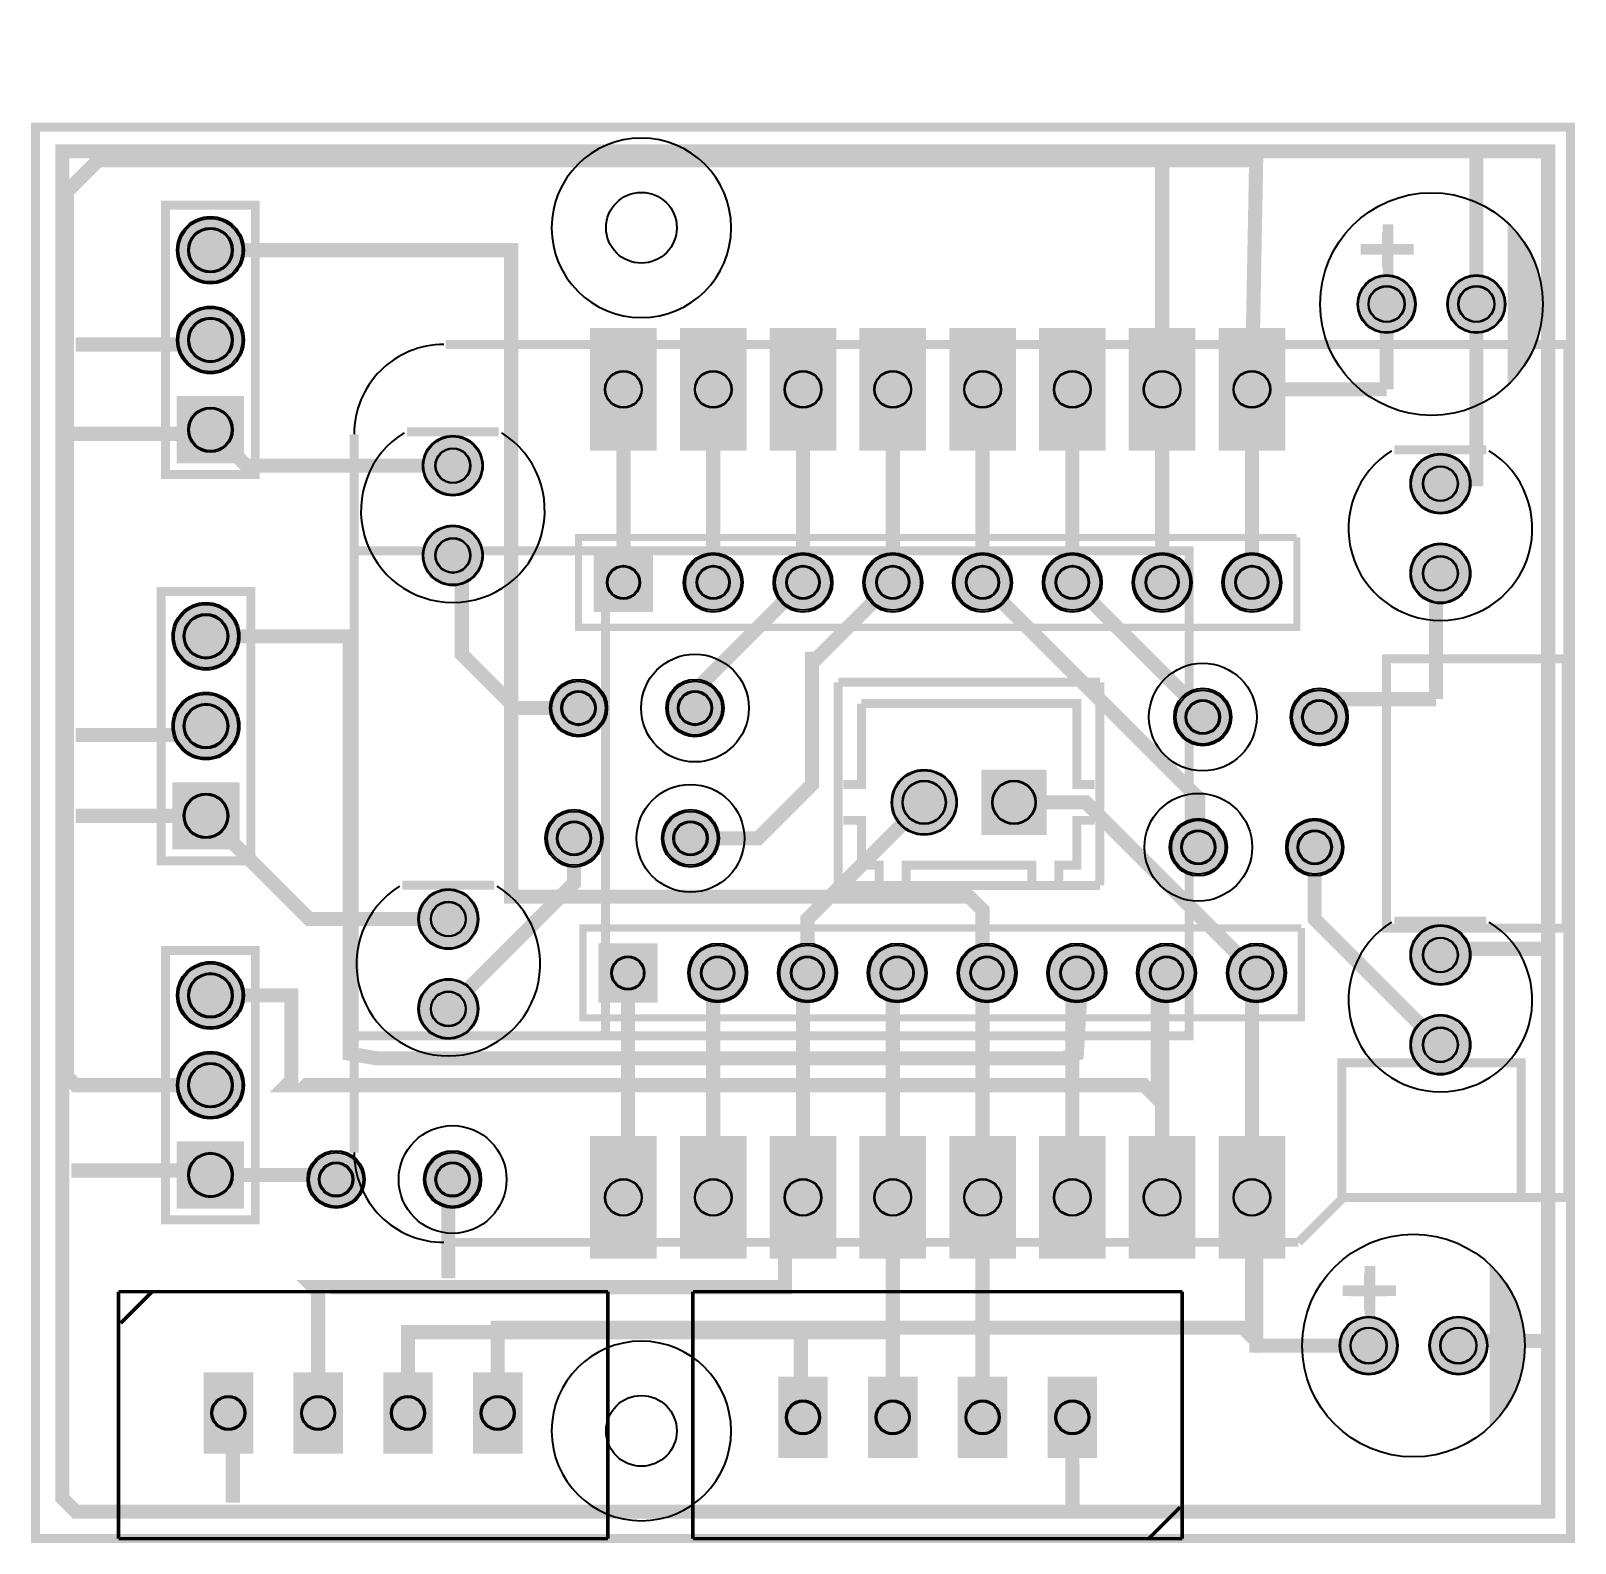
# Model space of a CAD drawing. Header units: millimetres. Extents: x -0.5 to 43.2, y 35.9 to 78.7.
import ezdxf

# ---------------------------------------------------------------- set-up
doc = ezdxf.new("R2010")
doc.units = ezdxf.units.MM
for name, color, linetype, true_color in [('BoardOutLine', 7, 'Continuous', 0xff00ff), ('BottomLayer', 7, 'Continuous', 0x0000ff), ('BottomSolderMaskLayer', 7, 'Continuous', 0xaa00ff), ('Document', 7, 'Continuous', 0xffffff), ('Multi-Layer', 7, 'Continuous', 0xc0c0c0), ('TopLayer', 7, 'Continuous', 0xff0000), ('TopSilkLayer', 7, 'Continuous', 0xffcc00), ('TopSolderMaskLayer', 7, 'Continuous', 0x800080)]:
    doc.layers.add(name, color=color, linetype=linetype, true_color=true_color)

msp = doc.modelspace()

# ---------------------------------------------------------------- hatches: boundary and pattern name
at = {"layer": 'BottomSolderMaskLayer'}
for points in [[(3.621, 72.517, 1), (5.523, 72.517, 1)], [(37.021, 70.993, 1), (38.671, 70.993, 1)], [(39.561, 70.993, 1), (41.211, 70.993, 1)], [(3.621, 69.977, 1), (5.523, 69.977, 1)], [(15.313, 66.843), (15.313, 70.317), (17.199, 70.317), (17.199, 66.843)], [(17.853, 66.843), (17.853, 70.317), (19.739, 70.317), (19.739, 66.843)], [(20.393, 66.843), (20.393, 70.317), (22.279, 70.317), (22.279, 66.843)], [(22.933, 66.843), (22.933, 70.317), (24.819, 70.317), (24.819, 66.843)], [(25.473, 66.843), (25.473, 70.317), (27.359, 70.317), (27.359, 66.843)], [(28.013, 66.843), (28.013, 70.317), (29.899, 70.317), (29.899, 66.843)], [(30.553, 66.843), (30.553, 70.317), (32.439, 70.317), (32.439, 66.843)], [(33.093, 66.843), (33.093, 70.317), (34.979, 70.317), (34.979, 66.843)], [(3.621, 66.486), (3.621, 68.388), (5.523, 68.388), (5.523, 66.486)], [(10.579, 66.421, 1), (12.281, 66.421, 1)], [(38.519, 65.913, 1), (40.221, 65.913, 1)], [(10.579, 63.881, 1), (12.281, 63.881, 1)], [(38.519, 63.373, 1), (40.221, 63.373, 1)], [(15.418, 63.957), (17.094, 63.957), (17.094, 62.281), (15.418, 62.281)], [(17.958, 63.119, 1), (19.634, 63.119, 1)], [(20.498, 63.119, 1), (22.174, 63.119, 1)], [(23.038, 63.119, 1), (24.714, 63.119, 1)], [(25.578, 63.119, 1), (27.254, 63.119, 1)], [(28.118, 63.119, 1), (29.794, 63.119, 1)], [(30.658, 63.119, 1), (32.334, 63.119, 1)], [(33.198, 63.119, 1), (34.874, 63.119, 1)], [(3.494, 61.595, 1), (5.396, 61.595, 1)], [(14.173, 59.563, 1), (15.799, 59.563, 1)], [(17.468, 59.563, 1), (19.093, 59.563, 1)], [(3.494, 59.055, 1), (5.396, 59.055, 1)], [(31.834, 59.309, 1), (33.459, 59.309, 1)], [(35.128, 59.309, 1), (36.754, 59.309, 1)], [(23.84, 56.896, 1), (25.69, 56.896, 1)], [(26.38, 57.821), (28.23, 57.821), (28.23, 55.971), (26.38, 55.971)], [(3.494, 55.564), (3.494, 57.466), (5.396, 57.466), (5.396, 55.564)], [(14.046, 55.88, 1), (15.672, 55.88, 1)], [(17.341, 55.88, 1), (18.966, 55.88, 1)], [(31.707, 55.626, 1), (33.332, 55.626, 1)], [(35.001, 55.626, 1), (36.627, 55.626, 1)], [(10.452, 53.594, 1), (12.154, 53.594, 1)], [(38.519, 52.578, 1), (40.221, 52.578, 1)], [(15.545, 52.908), (17.221, 52.908), (17.221, 51.232), (15.545, 51.232)], [(18.085, 52.07, 1), (19.761, 52.07, 1)], [(20.625, 52.07, 1), (22.301, 52.07, 1)], [(23.165, 52.07, 1), (24.841, 52.07, 1)], [(25.705, 52.07, 1), (27.381, 52.07, 1)], [(28.245, 52.07, 1), (29.921, 52.07, 1)], [(30.785, 52.07, 1), (32.461, 52.07, 1)], [(33.325, 52.07, 1), (35.001, 52.07, 1)], [(3.621, 51.435, 1), (5.523, 51.435, 1)], [(10.452, 51.054, 1), (12.154, 51.054, 1)], [(38.519, 50.038, 1), (40.221, 50.038, 1)], [(3.621, 48.895, 1), (5.523, 48.895, 1)], [(3.621, 45.404), (3.621, 47.306), (5.523, 47.306), (5.523, 45.404)], [(17.199, 47.457), (17.199, 43.983), (15.313, 43.983), (15.313, 47.457)], [(19.739, 47.457), (19.739, 43.983), (17.853, 43.983), (17.853, 47.457)], [(22.279, 47.457), (22.279, 43.983), (20.393, 43.983), (20.393, 47.457)], [(24.819, 47.457), (24.819, 43.983), (22.933, 43.983), (22.933, 47.457)], [(27.359, 47.457), (27.359, 43.983), (25.473, 43.983), (25.473, 47.457)], [(29.899, 47.457), (29.899, 43.983), (28.013, 43.983), (28.013, 47.457)], [(32.439, 47.457), (32.439, 43.983), (30.553, 43.983), (30.553, 47.457)], [(34.979, 47.457), (34.979, 43.983), (33.093, 43.983), (33.093, 47.457)], [(7.315, 46.228, 1), (8.941, 46.228, 1)], [(10.61, 46.228, 1), (12.235, 46.228, 1)], [(36.513, 41.529, 1), (38.163, 41.529, 1)], [(39.053, 41.529, 1), (40.703, 41.529, 1)], [(4.379, 40.775), (5.781, 40.775), (5.781, 38.473), (4.379, 38.473)], [(6.919, 40.775), (8.321, 40.775), (8.321, 38.473), (6.919, 38.473)], [(9.459, 40.775), (10.861, 40.775), (10.861, 38.473), (9.459, 38.473)], [(11.999, 40.775), (13.401, 40.775), (13.401, 38.473), (11.999, 38.473)], [(22.037, 38.346), (20.635, 38.346), (20.635, 40.648), (22.037, 40.648)], [(24.577, 38.346), (23.175, 38.346), (23.175, 40.648), (24.577, 40.648)], [(27.117, 38.346), (25.715, 38.346), (25.715, 40.648), (27.117, 40.648)], [(29.657, 38.346), (28.255, 38.346), (28.255, 40.648), (29.657, 40.648)]]:
    msp.add_hatch(color=256, dxfattribs=at).paths.add_polyline_path(points)
at = {"layer": 'Document'}
for points in [[(37.735, 71.745), (37.735, 73.245), (38.035, 73.245), (38.035, 71.745)], [(37.116, 72.693), (38.616, 72.693), (38.616, 72.393), (37.116, 72.393)], [(37.227, 42.281), (37.227, 43.781), (37.527, 43.781), (37.527, 42.281)], [(36.608, 43.229), (38.108, 43.229), (38.108, 42.929), (36.608, 42.929)]]:
    msp.add_hatch(color=256, dxfattribs=at).paths.add_polyline_path(points)
at = {"layer": 'Multi-Layer'}
for points in [[(3.672, 72.517, 1), (5.472, 72.517, 1)], [(37.046, 70.993, 1), (38.646, 70.993, 1)], [(39.586, 70.993, 1), (41.186, 70.993, 1)], [(3.672, 69.977, 1), (5.472, 69.977, 1)], [(15.342, 66.934), (15.342, 70.226), (17.17, 70.226), (17.17, 66.934)], [(17.882, 66.934), (17.882, 70.226), (19.71, 70.226), (19.71, 66.934)], [(20.422, 66.934), (20.422, 70.226), (22.25, 70.226), (22.25, 66.934)], [(22.962, 66.934), (22.962, 70.226), (24.79, 70.226), (24.79, 66.934)], [(25.502, 66.934), (25.502, 70.226), (27.33, 70.226), (27.33, 66.934)], [(28.042, 66.934), (28.042, 70.226), (29.87, 70.226), (29.87, 66.934)], [(30.582, 66.934), (30.582, 70.226), (32.41, 70.226), (32.41, 66.934)], [(33.122, 66.934), (33.122, 70.226), (34.95, 70.226), (34.95, 66.934)], [(3.672, 66.537), (3.672, 68.337), (5.472, 68.337), (5.472, 66.537)], [(10.604, 66.421, 1), (12.255, 66.421, 1)], [(38.545, 65.913, 1), (40.196, 65.913, 1)], [(10.604, 63.881, 1), (12.255, 63.881, 1)], [(15.469, 63.906), (17.043, 63.906), (17.043, 62.332), (15.469, 62.332)], [(18.009, 63.119, 1), (19.583, 63.119, 1)], [(20.549, 63.119, 1), (22.123, 63.119, 1)], [(23.089, 63.119, 1), (24.663, 63.119, 1)], [(25.629, 63.119, 1), (27.203, 63.119, 1)], [(28.169, 63.119, 1), (29.743, 63.119, 1)], [(30.709, 63.119, 1), (32.283, 63.119, 1)], [(33.249, 63.119, 1), (34.823, 63.119, 1)], [(38.545, 63.373, 1), (40.196, 63.373, 1)], [(3.545, 61.595, 1), (5.345, 61.595, 1)], [(14.224, 59.563, 1), (15.748, 59.563, 1)], [(17.518, 59.563, 1), (19.042, 59.563, 1)], [(3.545, 59.055, 1), (5.345, 59.055, 1)], [(31.885, 59.309, 1), (33.409, 59.309, 1)], [(35.179, 59.309, 1), (36.703, 59.309, 1)], [(23.865, 56.896, 1), (25.665, 56.896, 1)], [(26.405, 57.796), (28.205, 57.796), (28.205, 55.996), (26.405, 55.996)], [(3.545, 55.615), (3.545, 57.415), (5.345, 57.415), (5.345, 55.615)], [(14.097, 55.88, 1), (15.621, 55.88, 1)], [(17.391, 55.88, 1), (18.915, 55.88, 1)], [(31.758, 55.626, 1), (33.282, 55.626, 1)], [(35.052, 55.626, 1), (36.576, 55.626, 1)], [(10.477, 53.594, 1), (12.128, 53.594, 1)], [(38.545, 52.578, 1), (40.196, 52.578, 1)], [(15.596, 52.857), (17.17, 52.857), (17.17, 51.283), (15.596, 51.283)], [(18.136, 52.07, 1), (19.71, 52.07, 1)], [(20.676, 52.07, 1), (22.25, 52.07, 1)], [(23.216, 52.07, 1), (24.79, 52.07, 1)], [(25.756, 52.07, 1), (27.33, 52.07, 1)], [(28.296, 52.07, 1), (29.87, 52.07, 1)], [(30.836, 52.07, 1), (32.41, 52.07, 1)], [(33.376, 52.07, 1), (34.95, 52.07, 1)], [(3.672, 51.435, 1), (5.472, 51.435, 1)], [(10.477, 51.054, 1), (12.128, 51.054, 1)], [(38.545, 50.038, 1), (40.196, 50.038, 1)], [(3.672, 48.895, 1), (5.472, 48.895, 1)], [(3.672, 45.455), (3.672, 47.255), (5.472, 47.255), (5.472, 45.455)], [(17.17, 47.366), (17.17, 44.074), (15.342, 44.074), (15.342, 47.366)], [(19.71, 47.366), (19.71, 44.074), (17.882, 44.074), (17.882, 47.366)], [(22.25, 47.366), (22.25, 44.074), (20.422, 44.074), (20.422, 47.366)], [(24.79, 47.366), (24.79, 44.074), (22.962, 44.074), (22.962, 47.366)], [(27.33, 47.366), (27.33, 44.074), (25.502, 44.074), (25.502, 47.366)], [(29.87, 47.366), (29.87, 44.074), (28.042, 44.074), (28.042, 47.366)], [(32.41, 47.366), (32.41, 44.074), (30.582, 44.074), (30.582, 47.366)], [(34.95, 47.366), (34.95, 44.074), (33.122, 44.074), (33.122, 47.366)], [(7.366, 46.228, 1), (8.89, 46.228, 1)], [(10.66, 46.228, 1), (12.184, 46.228, 1)], [(36.538, 41.529, 1), (38.138, 41.529, 1)], [(39.078, 41.529, 1), (40.678, 41.529, 1)], [(4.43, 40.724), (5.73, 40.724), (5.73, 38.524), (4.43, 38.524)], [(6.97, 40.724), (8.27, 40.724), (8.27, 38.524), (6.97, 38.524)], [(9.51, 40.724), (10.81, 40.724), (10.81, 38.524), (9.51, 38.524)], [(12.05, 40.724), (13.35, 40.724), (13.35, 38.524), (12.05, 38.524)], [(21.986, 38.397), (20.686, 38.397), (20.686, 40.597), (21.986, 40.597)], [(24.526, 38.397), (23.226, 38.397), (23.226, 40.597), (24.526, 40.597)], [(27.066, 38.397), (25.766, 38.397), (25.766, 40.597), (27.066, 40.597)], [(29.606, 38.397), (28.306, 38.397), (28.306, 40.597), (29.606, 40.597)]]:
    msp.add_hatch(color=256, dxfattribs=at).paths.add_polyline_path(points)
at = {"layer": 'TopSilkLayer'}
for points in [[(41.275, 73.279), (41.333, 73.225), (41.39, 73.17), (41.445, 73.113), (41.499, 73.055), (41.551, 72.995), (41.602, 72.934), (41.651, 72.872), (41.699, 72.809), (41.745, 72.744), (41.789, 72.678), (41.831, 72.612), (41.872, 72.544), (41.911, 72.475), (41.948, 72.405), (41.984, 72.334), (42.017, 72.262), (42.049, 72.189), (42.079, 72.116), (42.107, 72.042), (42.133, 71.967), (42.157, 71.891), (42.179, 71.815), (42.199, 71.739), (42.218, 71.661), (42.234, 71.584), (42.248, 71.506), (42.26, 71.427), (42.27, 71.349), (42.279, 71.27), (42.285, 71.191), (42.289, 71.112), (42.291, 71.033), (42.291, 70.953), (42.289, 70.874), (42.285, 70.795), (42.279, 70.716), (42.27, 70.637), (42.26, 70.559), (42.248, 70.48), (42.234, 70.402), (42.218, 70.325), (42.199, 70.247), (42.179, 70.171), (42.157, 70.095), (42.133, 70.019), (42.107, 69.944), (42.079, 69.87), (42.049, 69.797), (42.017, 69.724), (41.984, 69.652), (41.948, 69.581), (41.911, 69.511), (41.872, 69.442), (41.831, 69.374), (41.789, 69.308), (41.745, 69.242), (41.699, 69.177), (41.651, 69.114), (41.602, 69.052), (41.551, 68.991), (41.499, 68.931), (41.445, 68.873), (41.39, 68.816), (41.333, 68.761), (41.275, 68.707)], [(40.767, 43.815), (40.825, 43.761), (40.882, 43.706), (40.937, 43.649), (40.991, 43.591), (41.043, 43.531), (41.094, 43.47), (41.143, 43.408), (41.191, 43.345), (41.237, 43.28), (41.281, 43.214), (41.323, 43.148), (41.364, 43.08), (41.403, 43.011), (41.44, 42.941), (41.476, 42.87), (41.509, 42.798), (41.541, 42.725), (41.571, 42.652), (41.599, 42.578), (41.625, 42.503), (41.649, 42.427), (41.671, 42.351), (41.691, 42.275), (41.71, 42.197), (41.726, 42.12), (41.74, 42.042), (41.752, 41.963), (41.762, 41.885), (41.771, 41.806), (41.777, 41.727), (41.781, 41.648), (41.783, 41.569), (41.783, 41.489), (41.781, 41.41), (41.777, 41.331), (41.771, 41.252), (41.762, 41.173), (41.752, 41.095), (41.74, 41.016), (41.726, 40.938), (41.71, 40.861), (41.691, 40.783), (41.671, 40.707), (41.649, 40.631), (41.625, 40.555), (41.599, 40.48), (41.571, 40.406), (41.541, 40.333), (41.509, 40.26), (41.476, 40.188), (41.44, 40.117), (41.403, 40.047), (41.364, 39.978), (41.323, 39.91), (41.281, 39.844), (41.237, 39.778), (41.191, 39.713), (41.143, 39.65), (41.094, 39.588), (41.043, 39.527), (40.991, 39.467), (40.937, 39.409), (40.882, 39.352), (40.825, 39.297), (40.767, 39.243)]]:
    msp.add_hatch(color=256, dxfattribs=at).paths.add_polyline_path(points)
at = {"layer": 'TopSolderMaskLayer'}
for points in [[(3.621, 72.517, 1), (5.523, 72.517, 1)], [(37.021, 70.993, 1), (38.671, 70.993, 1)], [(39.561, 70.993, 1), (41.211, 70.993, 1)], [(3.621, 69.977, 1), (5.523, 69.977, 1)], [(15.313, 66.843), (15.313, 70.317), (17.199, 70.317), (17.199, 66.843)], [(17.853, 66.843), (17.853, 70.317), (19.739, 70.317), (19.739, 66.843)], [(20.393, 66.843), (20.393, 70.317), (22.279, 70.317), (22.279, 66.843)], [(22.933, 66.843), (22.933, 70.317), (24.819, 70.317), (24.819, 66.843)], [(25.473, 66.843), (25.473, 70.317), (27.359, 70.317), (27.359, 66.843)], [(28.013, 66.843), (28.013, 70.317), (29.899, 70.317), (29.899, 66.843)], [(30.553, 66.843), (30.553, 70.317), (32.439, 70.317), (32.439, 66.843)], [(33.093, 66.843), (33.093, 70.317), (34.979, 70.317), (34.979, 66.843)], [(3.621, 66.486), (3.621, 68.388), (5.523, 68.388), (5.523, 66.486)], [(10.579, 66.421, 1), (12.281, 66.421, 1)], [(38.519, 65.913, 1), (40.221, 65.913, 1)], [(10.579, 63.881, 1), (12.281, 63.881, 1)], [(38.519, 63.373, 1), (40.221, 63.373, 1)], [(15.418, 63.957), (17.094, 63.957), (17.094, 62.281), (15.418, 62.281)], [(17.958, 63.119, 1), (19.634, 63.119, 1)], [(20.498, 63.119, 1), (22.174, 63.119, 1)], [(23.038, 63.119, 1), (24.714, 63.119, 1)], [(25.578, 63.119, 1), (27.254, 63.119, 1)], [(28.118, 63.119, 1), (29.794, 63.119, 1)], [(30.658, 63.119, 1), (32.334, 63.119, 1)], [(33.198, 63.119, 1), (34.874, 63.119, 1)], [(3.494, 61.595, 1), (5.396, 61.595, 1)], [(14.173, 59.563, 1), (15.799, 59.563, 1)], [(17.468, 59.563, 1), (19.093, 59.563, 1)], [(3.494, 59.055, 1), (5.396, 59.055, 1)], [(31.834, 59.309, 1), (33.459, 59.309, 1)], [(35.128, 59.309, 1), (36.754, 59.309, 1)], [(23.84, 56.896, 1), (25.69, 56.896, 1)], [(26.38, 57.821), (28.23, 57.821), (28.23, 55.971), (26.38, 55.971)], [(3.494, 55.564), (3.494, 57.466), (5.396, 57.466), (5.396, 55.564)], [(14.046, 55.88, 1), (15.672, 55.88, 1)], [(17.341, 55.88, 1), (18.966, 55.88, 1)], [(31.707, 55.626, 1), (33.332, 55.626, 1)], [(35.001, 55.626, 1), (36.627, 55.626, 1)], [(10.452, 53.594, 1), (12.154, 53.594, 1)], [(38.519, 52.578, 1), (40.221, 52.578, 1)], [(15.545, 52.908), (17.221, 52.908), (17.221, 51.232), (15.545, 51.232)], [(18.085, 52.07, 1), (19.761, 52.07, 1)], [(20.625, 52.07, 1), (22.301, 52.07, 1)], [(23.165, 52.07, 1), (24.841, 52.07, 1)], [(25.705, 52.07, 1), (27.381, 52.07, 1)], [(28.245, 52.07, 1), (29.921, 52.07, 1)], [(30.785, 52.07, 1), (32.461, 52.07, 1)], [(33.325, 52.07, 1), (35.001, 52.07, 1)], [(3.621, 51.435, 1), (5.523, 51.435, 1)], [(10.452, 51.054, 1), (12.154, 51.054, 1)], [(38.519, 50.038, 1), (40.221, 50.038, 1)], [(3.621, 48.895, 1), (5.523, 48.895, 1)], [(3.621, 45.404), (3.621, 47.306), (5.523, 47.306), (5.523, 45.404)], [(17.199, 47.457), (17.199, 43.983), (15.313, 43.983), (15.313, 47.457)], [(19.739, 47.457), (19.739, 43.983), (17.853, 43.983), (17.853, 47.457)], [(22.279, 47.457), (22.279, 43.983), (20.393, 43.983), (20.393, 47.457)], [(24.819, 47.457), (24.819, 43.983), (22.933, 43.983), (22.933, 47.457)], [(27.359, 47.457), (27.359, 43.983), (25.473, 43.983), (25.473, 47.457)], [(29.899, 47.457), (29.899, 43.983), (28.013, 43.983), (28.013, 47.457)], [(32.439, 47.457), (32.439, 43.983), (30.553, 43.983), (30.553, 47.457)], [(34.979, 47.457), (34.979, 43.983), (33.093, 43.983), (33.093, 47.457)], [(7.315, 46.228, 1), (8.941, 46.228, 1)], [(10.61, 46.228, 1), (12.235, 46.228, 1)], [(36.513, 41.529, 1), (38.163, 41.529, 1)], [(39.053, 41.529, 1), (40.703, 41.529, 1)], [(4.379, 40.775), (5.781, 40.775), (5.781, 38.473), (4.379, 38.473)], [(6.919, 40.775), (8.321, 40.775), (8.321, 38.473), (6.919, 38.473)], [(9.459, 40.775), (10.861, 40.775), (10.861, 38.473), (9.459, 38.473)], [(11.999, 40.775), (13.401, 40.775), (13.401, 38.473), (11.999, 38.473)], [(22.037, 38.346), (20.635, 38.346), (20.635, 40.648), (22.037, 40.648)], [(24.577, 38.346), (23.175, 38.346), (23.175, 40.648), (24.577, 40.648)], [(27.117, 38.346), (25.715, 38.346), (25.715, 40.648), (27.117, 40.648)], [(29.657, 38.346), (28.255, 38.346), (28.255, 40.648), (29.657, 40.648)]]:
    msp.add_hatch(color=256, dxfattribs=at).paths.add_polyline_path(points)

# ---------------------------------------------------------------- linework, layer by layer
at = {"layer": 'BoardOutLine', "const_width": 0.254}
msp.add_lwpolyline([(7, 75.999), (43.053, 75.999), (43.053, 36.068), (-0.381, 36.068), (-0.381, 75.999), (7, 75.999)], close=True, dxfattribs=at)
at = {"layer": 'BottomLayer', "const_width": 0.4}
for points in [[(34.036, 68.58), (34.163, 75.438)], [(34.161, 75.32), (33.898, 75.057), (1.397, 75.057), (0.508, 74.168), (0.508, 49.149), (0.762, 48.895), (4.572, 48.895)], [(26.543, 52.07), (26.416, 52.197), (26.416, 53.848), (26.035, 54.229), (13.081, 54.229), (13.081, 72.517), (4.572, 72.517)], [(4.572, 69.977), (4.445, 69.85), (0.762, 69.85)], [(29.083, 52.07), (29.21, 51.943), (29.083, 49.784), (28.702, 49.657), (9.271, 49.657), (8.509, 49.784), (8.509, 61.595), (4.445, 61.595)], [(4.445, 59.055), (4.191, 58.801), (0.762, 58.801)], [(31.623, 52.07), (31.369, 51.816), (31.369, 48.514), (30.988, 48.895), (6.731, 48.895), (6.858, 49.022), (6.858, 51.435), (4.572, 51.435)], [(34.036, 45.72), (34.036, 41.783), (33.782, 42.037), (12.7, 42.037), (12.7, 39.624)], [(21.336, 39.497), (21.275, 39.558), (21.275, 42.037)]]:
    msp.add_lwpolyline(points, dxfattribs=at)
at = {"layer": 'BottomSolderMaskLayer'}
for centre, radius in [((4.572, 72.517), 0.951), ((4.572, 72.517), 0.634), ((37.846, 70.993), 0.825), ((40.386, 70.993), 0.825), ((37.846, 70.993), 0.516), ((40.386, 70.993), 0.516), ((4.572, 69.977), 0.951), ((4.572, 69.977), 0.634), ((16.256, 68.58), 0.524), ((18.796, 68.58), 0.524), ((21.336, 68.58), 0.524), ((23.876, 68.58), 0.524), ((26.416, 68.58), 0.524), ((28.956, 68.58), 0.524), ((31.496, 68.58), 0.524), ((34.036, 68.58), 0.524), ((4.572, 67.437), 0.634), ((11.43, 66.421), 0.851), ((11.43, 66.421), 0.497), ((39.37, 65.913), 0.851), ((39.37, 65.913), 0.497), ((11.43, 63.881), 0.851), ((11.43, 63.881), 0.497), ((39.37, 63.373), 0.851), ((18.796, 63.119), 0.838), ((21.336, 63.119), 0.838), ((23.876, 63.119), 0.838), ((26.416, 63.119), 0.838), ((28.956, 63.119), 0.838), ((31.496, 63.119), 0.838), ((34.036, 63.119), 0.838), ((39.37, 63.373), 0.497), ((16.256, 63.119), 0.473), ((18.796, 63.119), 0.473), ((21.336, 63.119), 0.473), ((23.876, 63.119), 0.473), ((26.416, 63.119), 0.473), ((28.956, 63.119), 0.473), ((31.496, 63.119), 0.473), ((34.036, 63.119), 0.473), ((4.445, 61.595), 0.951), ((4.445, 61.595), 0.634), ((14.986, 59.563), 0.813), ((18.28, 59.563), 0.813), ((4.445, 59.055), 0.951), ((14.986, 59.563), 0.488), ((18.28, 59.563), 0.488), ((32.647, 59.309), 0.813), ((35.941, 59.309), 0.813), ((4.445, 59.055), 0.634), ((32.647, 59.309), 0.488), ((35.941, 59.309), 0.488), ((24.765, 56.896), 0.925), ((24.765, 56.896), 0.617), ((27.305, 56.896), 0.617), ((4.445, 56.515), 0.634), ((14.859, 55.88), 0.813), ((14.859, 55.88), 0.488), ((18.153, 55.88), 0.813), ((18.153, 55.88), 0.488), ((32.52, 55.626), 0.813), ((35.814, 55.626), 0.813), ((32.52, 55.626), 0.488), ((35.814, 55.626), 0.488), ((11.303, 53.594), 0.851), ((11.303, 53.594), 0.497), ((39.37, 52.578), 0.851), ((18.923, 52.07), 0.838), ((21.463, 52.07), 0.838), ((24.003, 52.07), 0.838), ((26.543, 52.07), 0.838), ((29.083, 52.07), 0.838), ((31.623, 52.07), 0.838), ((34.163, 52.07), 0.838), ((39.37, 52.578), 0.497), ((16.383, 52.07), 0.473), ((18.923, 52.07), 0.473), ((21.463, 52.07), 0.473), ((24.003, 52.07), 0.473), ((26.543, 52.07), 0.473), ((29.083, 52.07), 0.473), ((31.623, 52.07), 0.473), ((34.163, 52.07), 0.473), ((4.572, 51.435), 0.951), ((4.572, 51.435), 0.634), ((11.303, 51.054), 0.851), ((11.303, 51.054), 0.497), ((39.37, 50.038), 0.851), ((39.37, 50.038), 0.497), ((4.572, 48.895), 0.951), ((4.572, 48.895), 0.634), ((4.572, 46.355), 0.634), ((8.128, 46.228), 0.813), ((11.422, 46.228), 0.813), ((8.128, 46.228), 0.488), ((11.422, 46.228), 0.488), ((16.256, 45.72), 0.524), ((18.796, 45.72), 0.524), ((21.336, 45.72), 0.524), ((23.876, 45.72), 0.524), ((26.416, 45.72), 0.524), ((28.956, 45.72), 0.524), ((31.496, 45.72), 0.524), ((34.036, 45.72), 0.524), ((37.338, 41.529), 0.825), ((37.338, 41.529), 0.516), ((39.878, 41.529), 0.825), ((39.878, 41.529), 0.516), ((5.08, 39.624), 0.485), ((7.62, 39.624), 0.485), ((10.16, 39.624), 0.485), ((12.7, 39.624), 0.485), ((21.336, 39.497), 0.485), ((23.876, 39.497), 0.485), ((26.416, 39.497), 0.485), ((28.956, 39.497), 0.485)]:
    msp.add_circle(centre, radius, dxfattribs=at)
at = {"layer": 'Document'}
for centre in [(16.764, 73.149), (16.764, 73.149), (16.764, 73.149), (16.764, 73.149), (16.764, 73.149), (16.764, 39.113), (16.764, 39.113), (16.764, 39.113), (16.764, 39.113), (16.764, 39.113)]:
    msp.add_arc(centre, 2.54, 0.0688, 359.9312, dxfattribs=at)
at = {"layer": 'Multi-Layer'}
for centre, radius in [((16.764, 73.152), 1), ((4.572, 72.517), 0.9), ((4.572, 72.517), 0.6), ((37.846, 70.993), 0.8), ((40.386, 70.993), 0.8), ((37.846, 70.993), 0.5), ((40.386, 70.993), 0.5), ((4.572, 69.977), 0.9), ((4.572, 69.977), 0.6), ((16.256, 68.58), 0.508), ((18.796, 68.58), 0.508), ((21.336, 68.58), 0.508), ((23.876, 68.58), 0.508), ((26.416, 68.58), 0.508), ((28.956, 68.58), 0.508), ((31.496, 68.58), 0.508), ((34.036, 68.58), 0.508), ((4.572, 67.437), 0.6), ((11.43, 66.421), 0.826), ((11.43, 66.421), 0.483), ((39.37, 65.913), 0.826), ((39.37, 65.913), 0.483), ((11.43, 63.881), 0.826), ((11.43, 63.881), 0.483), ((18.796, 63.119), 0.787), ((21.336, 63.119), 0.787), ((23.876, 63.119), 0.787), ((26.416, 63.119), 0.787), ((28.956, 63.119), 0.787), ((31.496, 63.119), 0.787), ((34.036, 63.119), 0.787), ((39.37, 63.373), 0.826), ((39.37, 63.373), 0.483), ((16.256, 63.119), 0.445), ((18.796, 63.119), 0.445), ((21.336, 63.119), 0.445), ((23.876, 63.119), 0.445), ((26.416, 63.119), 0.445), ((28.956, 63.119), 0.445), ((31.496, 63.119), 0.445), ((34.036, 63.119), 0.445), ((4.445, 61.595), 0.9), ((4.445, 61.595), 0.6), ((14.986, 59.563), 0.762), ((18.28, 59.563), 0.762), ((4.445, 59.055), 0.9), ((14.986, 59.563), 0.457), ((18.28, 59.563), 0.457), ((32.647, 59.309), 0.762), ((35.941, 59.309), 0.762), ((4.445, 59.055), 0.6), ((32.647, 59.309), 0.457), ((35.941, 59.309), 0.457), ((24.765, 56.896), 0.9), ((24.765, 56.896), 0.6), ((27.305, 56.896), 0.6), ((4.445, 56.515), 0.6), ((14.859, 55.88), 0.762), ((18.153, 55.88), 0.762), ((32.52, 55.626), 0.762), ((35.814, 55.626), 0.762), ((14.859, 55.88), 0.457), ((18.153, 55.88), 0.457), ((32.52, 55.626), 0.457), ((35.814, 55.626), 0.457), ((11.303, 53.594), 0.826), ((11.303, 53.594), 0.483), ((39.37, 52.578), 0.826), ((39.37, 52.578), 0.483), ((16.383, 52.07), 0.445), ((18.923, 52.07), 0.787), ((18.923, 52.07), 0.445), ((21.463, 52.07), 0.787), ((21.463, 52.07), 0.445), ((24.003, 52.07), 0.787), ((24.003, 52.07), 0.445), ((26.543, 52.07), 0.787), ((26.543, 52.07), 0.445), ((29.083, 52.07), 0.787), ((29.083, 52.07), 0.445), ((31.623, 52.07), 0.787), ((31.623, 52.07), 0.445), ((34.163, 52.07), 0.787), ((34.163, 52.07), 0.445), ((4.572, 51.435), 0.9), ((4.572, 51.435), 0.6), ((11.303, 51.054), 0.826), ((11.303, 51.054), 0.483), ((39.37, 50.038), 0.826), ((39.37, 50.038), 0.483), ((4.572, 48.895), 0.9), ((4.572, 48.895), 0.6), ((4.572, 46.355), 0.6), ((8.128, 46.228), 0.762), ((11.422, 46.228), 0.762), ((8.128, 46.228), 0.457), ((11.422, 46.228), 0.457), ((16.256, 45.72), 0.508), ((18.796, 45.72), 0.508), ((21.336, 45.72), 0.508), ((23.876, 45.72), 0.508), ((26.416, 45.72), 0.508), ((28.956, 45.72), 0.508), ((31.496, 45.72), 0.508), ((34.036, 45.72), 0.508), ((37.338, 41.529), 0.8), ((37.338, 41.529), 0.5), ((39.878, 41.529), 0.8), ((39.878, 41.529), 0.5), ((5.08, 39.624), 0.45), ((7.62, 39.624), 0.45), ((10.16, 39.624), 0.45), ((12.7, 39.624), 0.45), ((16.764, 39.116), 1), ((21.336, 39.497), 0.45), ((23.876, 39.497), 0.45), ((26.416, 39.497), 0.45), ((28.956, 39.497), 0.45)]:
    msp.add_circle(centre, radius, dxfattribs=at)
at = {"layer": 'TopLayer', "const_width": 0.4}
msp.add_lwpolyline([(40.386, 75.311), (0.381, 75.311), (0.381, 37.211), (0.762, 36.83), (42.418, 36.83), (42.418, 75.311), (40.386, 75.311)], close=True, dxfattribs=at)
for points in [[(31.496, 68.58), (31.496, 75.311)], [(40.386, 70.993), (40.386, 75.311)], [(37.846, 68.58), (37.846, 70.993)], [(40.386, 70.993), (40.386, 66.04), (39.497, 66.04), (39.37, 65.913)], [(16.256, 63.119), (16.256, 68.58)], [(18.796, 63.119), (18.796, 68.58)], [(21.336, 63.119), (21.336, 68.58)], [(23.876, 63.119), (23.876, 68.58)], [(26.416, 63.119), (26.416, 68.58)], [(28.956, 63.119), (28.956, 68.58)], [(31.496, 63.119), (31.496, 68.58)], [(34.036, 68.58), (34.036, 63.119)], [(37.846, 68.58), (34.036, 68.58)], [(4.572, 67.437), (4.455, 67.32), (0.381, 67.32)], [(4.572, 67.437), (5.588, 66.421), (11.43, 66.421)], [(11.43, 63.881), (11.684, 63.627), (11.684, 61.087), (13.208, 59.563), (14.986, 59.563)], [(39.243, 59.817), (39.243, 63.246), (39.37, 63.373)], [(23.876, 63.119), (21.717, 60.96), (21.59, 60.96), (21.59, 57.404), (20.066, 55.88), (18.153, 55.88)], [(18.28, 59.563), (18.28, 60.063), (21.336, 63.119)], [(26.416, 63.119), (32.52, 57.015), (32.52, 55.626)], [(28.956, 63.119), (32.647, 59.428), (32.647, 59.309)], [(35.941, 59.309), (36.449, 59.817), (39.243, 59.817)], [(24.765, 56.896), (21.463, 53.594), (21.463, 52.07)], [(27.305, 56.896), (29.337, 56.896), (34.163, 52.07)], [(4.445, 56.515), (0.762, 56.515)], [(4.445, 56.515), (7.366, 53.594), (11.303, 53.594)], [(14.859, 55.88), (14.859, 54.61), (11.303, 51.054)], [(35.814, 55.626), (35.814, 53.594), (39.37, 50.038)], [(39.37, 52.578), (39.544, 52.752), (42.418, 52.752)], [(16.256, 45.72), (16.383, 45.847), (16.383, 52.07)], [(18.796, 45.72), (18.796, 51.943), (18.923, 52.07)], [(21.336, 45.72), (21.336, 51.943), (21.463, 52.07)], [(23.876, 45.72), (23.876, 51.943), (24.003, 52.07)], [(26.416, 45.72), (26.416, 51.943), (26.543, 52.07)], [(29.083, 52.07), (28.956, 51.943), (28.956, 45.72)], [(31.623, 52.07), (31.496, 51.943), (31.496, 45.72)], [(34.163, 52.07), (34.036, 51.943), (34.036, 45.72)], [(4.572, 46.355), (4.445, 46.482), (0.635, 46.482)], [(8.128, 46.228), (8.001, 46.355), (4.572, 46.355)], [(11.422, 46.228), (11.303, 46.109), (11.303, 43.434)], [(21.336, 45.72), (20.828, 45.212), (20.828, 43.18), (7.493, 43.18), (7.62, 43.053), (7.62, 39.624)], [(23.876, 45.72), (23.876, 39.497)], [(26.416, 45.72), (26.416, 39.497)], [(34.036, 45.72), (34.163, 45.593), (34.163, 41.529), (37.338, 41.529)], [(23.876, 41.789), (23.755, 41.91), (10.16, 41.91), (10.16, 39.624)], [(39.878, 41.529), (40.005, 41.656), (42.418, 41.656)], [(5.08, 39.624), (5.207, 39.497), (5.207, 37.084)], [(28.956, 39.497), (28.961, 36.83)]]:
    msp.add_lwpolyline(points, dxfattribs=at)
at = {"layer": 'TopSilkLayer', "const_width": 0.254}
for points in [[(3.302, 66.167), (3.302, 73.787), (5.842, 73.787), (5.842, 66.167), (3.302, 66.167)], [(15.748, 50.292), (15.748, 64.008), (32.258, 64.008), (32.258, 50.292), (15.748, 50.292)], [(3.175, 55.245), (3.175, 62.865), (5.715, 62.865), (5.715, 55.245), (3.175, 55.245)], [(42.926, 53.34), (42.926, 60.96), (37.846, 60.96), (37.846, 53.34), (42.926, 53.34)], [(3.302, 45.085), (3.302, 52.705), (5.842, 52.705), (5.842, 45.085), (3.302, 45.085)], [(36.576, 49.53), (36.576, 45.72), (41.656, 45.72), (41.656, 49.53), (36.576, 49.53)]]:
    msp.add_lwpolyline(points, close=True, dxfattribs=at)
at = {"layer": 'TopSilkLayer'}
for points, const_width in [([(37.846, 73.025), (37.846, 72.009)], 0.254), ([(37.338, 72.517), (38.354, 72.517)], 0.254), ([(11.222, 69.85), (42.972, 69.85), (42.972, 45.72)], 0.254), ([(8.636, 46.99), (8.636, 67.31)], 0.254), ([(12.73, 67.381), (10.13, 67.381)], 0.254), ([(40.67, 66.873), (38.07, 66.873)], 0.254), ([(35.306, 64.389), (35.306, 61.849), (14.986, 61.849), (14.986, 64.389), (16.891, 64.389)], 0.203), ([(35.306, 64.389), (16.891, 64.389)], 0.203), ([(15.748, 64.008), (8.636, 64.008)], 0.254), ([(29.735, 60.296), (22.335, 60.296)], 0.254), ([(22.335, 60.296), (22.335, 54.546)], 0.254), ([(29.735, 54.546), (29.735, 60.296)], 0.254), ([(22.479, 57.404), (22.987, 57.404), (22.987, 59.69)], 0.254), ([(22.987, 59.69), (29.083, 59.69), (29.083, 57.404), (29.591, 57.404)], 0.254), ([(23.495, 54.61), (23.495, 55.118), (22.987, 55.118), (22.987, 56.388), (22.479, 56.388)], 0.254), ([(29.591, 56.388), (29.083, 56.388), (29.083, 55.118), (28.575, 55.118), (28.575, 54.61), (28.575, 54.61)], 0.254), ([(27.813, 54.61), (27.813, 54.61), (27.813, 55.118), (24.257, 55.118), (24.257, 54.61)], 0.254), ([(12.603, 54.554), (10.003, 54.554)], 0.254), ([(22.335, 54.546), (29.735, 54.546)], 0.254), ([(35.433, 53.34), (35.433, 50.8), (15.113, 50.8), (15.113, 53.34), (17.018, 53.34)], 0.203), ([(35.433, 53.34), (17.018, 53.34)], 0.203), ([(40.67, 53.538), (38.07, 53.538)], 0.254), ([(15.748, 50.292), (8.636, 50.292)], 0.254), ([(35.352, 44.45), (36.622, 45.72), (42.972, 45.72)], 0.254), ([(11.222, 44.45), (35.352, 44.45)], 0.254), ([(37.338, 43.561), (37.338, 42.545)], 0.254), ([(1.972, 43.053), (15.815, 43.053)], 0.1), ([(1.972, 43.053), (1.972, 36.068)], 0.1), ([(2.032, 42.164), (2.921, 43.053)], 0.102), ([(15.815, 43.053), (15.815, 36.068)], 0.1), ([(18.221, 36.068), (18.221, 43.053)], 0.1), ([(32.064, 43.053), (18.221, 43.053)], 0.1), ([(32.064, 36.068), (32.064, 43.053)], 0.1), ([(36.83, 43.053), (37.846, 43.053)], 0.254), ([(32.004, 36.957), (31.115, 36.068)], 0.102), ([(1.972, 36.068), (15.815, 36.068)], 0.1), ([(32.064, 36.068), (18.221, 36.068)], 0.1)]:
    msp.add_lwpolyline(points, dxfattribs=dict(at, const_width=const_width))
for centre, radius in [((39.116, 70.993), 3.15), ((18.28, 59.563), 1.524), ((32.647, 59.309), 1.524), ((18.153, 55.88), 1.524), ((32.52, 55.626), 1.524), ((11.422, 46.228), 1.524), ((38.608, 41.529), 3.15)]:
    msp.add_circle(centre, radius, dxfattribs=at)
for centre, radius, start, end in [((11.176, 67.31), 2.54, 90, 180.0001), ((11.43, 65.15), 2.6, 122.1032, 57.8968), ((39.37, 64.642), 2.6, 122.1032, 57.8968), ((11.303, 52.323), 2.6, 122.1032, 57.8968), ((39.37, 51.307), 2.6, 122.1032, 57.8968), ((11.176, 46.99), 2.54, 179.9999, 270)]:
    msp.add_arc(centre, radius, start, end, dxfattribs=at)
at = {"layer": 'TopSolderMaskLayer'}
for centre, radius in [((4.572, 72.517), 0.951), ((4.572, 72.517), 0.634), ((37.846, 70.993), 0.825), ((40.386, 70.993), 0.825), ((37.846, 70.993), 0.516), ((40.386, 70.993), 0.516), ((4.572, 69.977), 0.951), ((4.572, 69.977), 0.634), ((16.256, 68.58), 0.524), ((18.796, 68.58), 0.524), ((21.336, 68.58), 0.524), ((23.876, 68.58), 0.524), ((26.416, 68.58), 0.524), ((28.956, 68.58), 0.524), ((31.496, 68.58), 0.524), ((34.036, 68.58), 0.524), ((4.572, 67.437), 0.634), ((11.43, 66.421), 0.851), ((11.43, 66.421), 0.497), ((39.37, 65.913), 0.851), ((39.37, 65.913), 0.497), ((11.43, 63.881), 0.851), ((11.43, 63.881), 0.497), ((39.37, 63.373), 0.851), ((18.796, 63.119), 0.838), ((21.336, 63.119), 0.838), ((23.876, 63.119), 0.838), ((26.416, 63.119), 0.838), ((28.956, 63.119), 0.838), ((31.496, 63.119), 0.838), ((34.036, 63.119), 0.838), ((39.37, 63.373), 0.497), ((16.256, 63.119), 0.473), ((18.796, 63.119), 0.473), ((21.336, 63.119), 0.473), ((23.876, 63.119), 0.473), ((26.416, 63.119), 0.473), ((28.956, 63.119), 0.473), ((31.496, 63.119), 0.473), ((34.036, 63.119), 0.473), ((4.445, 61.595), 0.951), ((4.445, 61.595), 0.634), ((14.986, 59.563), 0.813), ((18.28, 59.563), 0.813), ((4.445, 59.055), 0.951), ((14.986, 59.563), 0.488), ((18.28, 59.563), 0.488), ((32.647, 59.309), 0.813), ((35.941, 59.309), 0.813), ((4.445, 59.055), 0.634), ((32.647, 59.309), 0.488), ((35.941, 59.309), 0.488), ((24.765, 56.896), 0.925), ((24.765, 56.896), 0.617), ((27.305, 56.896), 0.617), ((4.445, 56.515), 0.634), ((14.859, 55.88), 0.813), ((14.859, 55.88), 0.488), ((18.153, 55.88), 0.813), ((18.153, 55.88), 0.488), ((32.52, 55.626), 0.813), ((35.814, 55.626), 0.813), ((32.52, 55.626), 0.488), ((35.814, 55.626), 0.488), ((11.303, 53.594), 0.851), ((11.303, 53.594), 0.497), ((39.37, 52.578), 0.851), ((18.923, 52.07), 0.838), ((21.463, 52.07), 0.838), ((24.003, 52.07), 0.838), ((26.543, 52.07), 0.838), ((29.083, 52.07), 0.838), ((31.623, 52.07), 0.838), ((34.163, 52.07), 0.838), ((39.37, 52.578), 0.497), ((16.383, 52.07), 0.473), ((18.923, 52.07), 0.473), ((21.463, 52.07), 0.473), ((24.003, 52.07), 0.473), ((26.543, 52.07), 0.473), ((29.083, 52.07), 0.473), ((31.623, 52.07), 0.473), ((34.163, 52.07), 0.473), ((4.572, 51.435), 0.951), ((4.572, 51.435), 0.634), ((11.303, 51.054), 0.851), ((11.303, 51.054), 0.497), ((39.37, 50.038), 0.851), ((39.37, 50.038), 0.497), ((4.572, 48.895), 0.951), ((4.572, 48.895), 0.634), ((4.572, 46.355), 0.634), ((8.128, 46.228), 0.813), ((11.422, 46.228), 0.813), ((8.128, 46.228), 0.488), ((11.422, 46.228), 0.488), ((16.256, 45.72), 0.524), ((18.796, 45.72), 0.524), ((21.336, 45.72), 0.524), ((23.876, 45.72), 0.524), ((26.416, 45.72), 0.524), ((28.956, 45.72), 0.524), ((31.496, 45.72), 0.524), ((34.036, 45.72), 0.524), ((37.338, 41.529), 0.825), ((37.338, 41.529), 0.516), ((39.878, 41.529), 0.825), ((39.878, 41.529), 0.516), ((5.08, 39.624), 0.485), ((7.62, 39.624), 0.485), ((10.16, 39.624), 0.485), ((12.7, 39.624), 0.485), ((21.336, 39.497), 0.485), ((23.876, 39.497), 0.485), ((26.416, 39.497), 0.485), ((28.956, 39.497), 0.485)]:
    msp.add_circle(centre, radius, dxfattribs=at)

doc.saveas('drawing.dxf')
